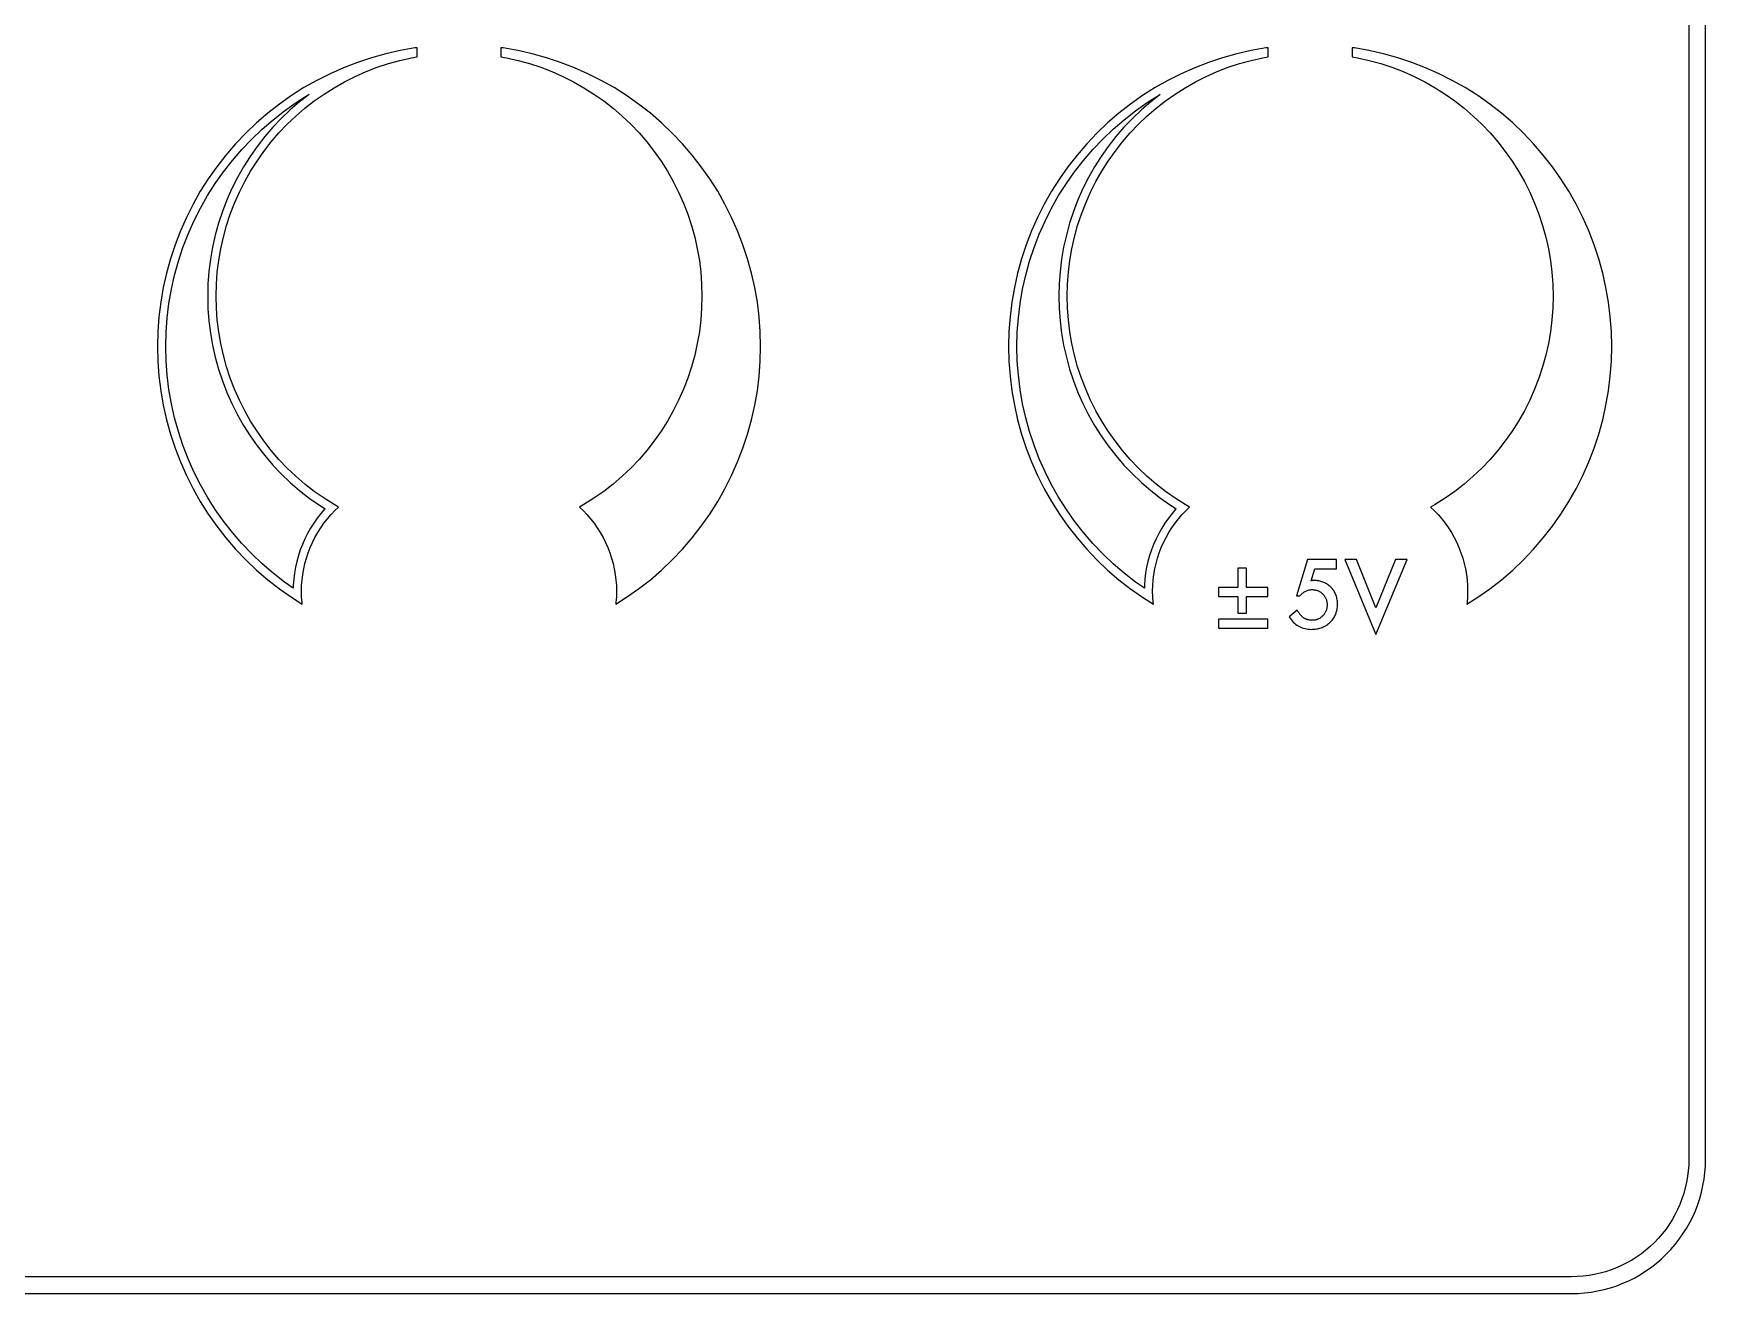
# Model space of a CAD drawing. Header units: metres. Extents: x 6 to 207, y 15 to 119.
# Drawn here: x 157.48 to 207.38, y 15.45 to 53.04 of the extents above; entities that cross this region are included whole.
import ezdxf

# ---------------------------------------------------------------- set-up
doc = ezdxf.new("R2010")
doc.units = ezdxf.units.M

msp = doc.modelspace()

# ---------------------------------------------------------------- linework, layer by layer
for p, q in [((206.88, 109.044), (206.88, 19.456)), ((207.38, 19.45), (207.38, 109.05)), ((167.993, 52.4303), (167.567, 52.3125)), ((168.424, 52.5271), (167.993, 52.4303)), ((168.859, 52.6026), (168.424, 52.5271)), ((168.93, 52.6113), (168.859, 52.6026)), ((168.93, 52.3392), (168.93, 52.6113)), ((171.501, 52.6026), (171.43, 52.6113)), ((171.43, 52.6113), (171.43, 52.3392)), ((171.936, 52.5271), (171.501, 52.6026)), ((172.367, 52.4303), (171.936, 52.5271)), ((172.793, 52.3125), (172.367, 52.4303)), ((193.393, 52.4303), (192.967, 52.3125)), ((193.824, 52.5271), (193.393, 52.4303)), ((194.259, 52.6026), (193.824, 52.5271)), ((194.33, 52.6113), (194.259, 52.6026)), ((194.33, 52.3392), (194.33, 52.6113)), ((196.901, 52.6026), (196.83, 52.6113)), ((196.83, 52.6113), (196.83, 52.3392)), ((197.336, 52.5271), (196.901, 52.6026)), ((197.767, 52.4303), (197.336, 52.5271)), ((198.193, 52.3125), (197.767, 52.4303)), ((166.736, 52.0149), (166.332, 51.8359)), ((167.148, 52.1739), (166.736, 52.0149)), ((167.08, 51.7539), (167.406, 51.8981)), ((167.567, 52.3125), (167.148, 52.1739)), ((167.406, 51.8981), (167.738, 52.0262)), ((167.738, 52.0262), (168.075, 52.1378)), ((168.075, 52.1378), (168.418, 52.2327)), ((168.418, 52.2327), (168.766, 52.3107)), ((168.766, 52.3107), (168.93, 52.3392)), ((171.43, 52.3392), (171.594, 52.3107)), ((171.594, 52.3107), (171.942, 52.2327)), ((171.942, 52.2327), (172.285, 52.1378)), ((172.285, 52.1378), (172.622, 52.0262)), ((172.622, 52.0262), (172.954, 51.8981)), ((173.212, 52.1739), (172.793, 52.3125)), ((172.954, 51.8981), (173.28, 51.7539)), ((173.624, 52.0149), (173.212, 52.1739)), ((174.028, 51.8359), (173.624, 52.0149)), ((192.136, 52.0149), (191.732, 51.8359)), ((192.548, 52.1739), (192.136, 52.0149)), ((192.48, 51.7539), (192.806, 51.8981)), ((192.967, 52.3125), (192.548, 52.1739)), ((192.806, 51.8981), (193.138, 52.0262)), ((193.138, 52.0262), (193.475, 52.1378)), ((193.475, 52.1378), (193.818, 52.2327)), ((193.818, 52.2327), (194.166, 52.3107)), ((194.166, 52.3107), (194.33, 52.3392)), ((196.83, 52.3392), (196.994, 52.3107)), ((196.994, 52.3107), (197.342, 52.2327)), ((197.342, 52.2327), (197.685, 52.1378)), ((197.685, 52.1378), (198.022, 52.0262)), ((198.022, 52.0262), (198.354, 51.8981)), ((198.612, 52.1739), (198.193, 52.3125)), ((198.354, 51.8981), (198.68, 51.7539)), ((199.024, 52.0149), (198.612, 52.1739)), ((199.428, 51.8359), (199.024, 52.0149)), ((165.553, 51.4195), (165.18, 51.1832)), ((165.937, 51.6373), (165.553, 51.4195)), ((166.332, 51.8359), (165.937, 51.6373)), ((166.152, 51.2281), (166.453, 51.4185)), ((166.453, 51.4185), (166.762, 51.5939)), ((166.762, 51.5939), (167.08, 51.7539)), ((173.28, 51.7539), (173.598, 51.5939)), ((173.598, 51.5939), (173.907, 51.4185)), ((173.907, 51.4185), (174.208, 51.2281)), ((174.423, 51.6373), (174.028, 51.8359)), ((174.807, 51.4195), (174.423, 51.6373)), ((175.18, 51.1832), (174.807, 51.4195)), ((190.953, 51.4195), (190.58, 51.1832)), ((191.337, 51.6373), (190.953, 51.4195)), ((191.732, 51.8359), (191.337, 51.6373)), ((191.552, 51.2281), (191.853, 51.4185)), ((191.853, 51.4185), (192.162, 51.5939)), ((192.162, 51.5939), (192.48, 51.7539)), ((198.68, 51.7539), (198.998, 51.5939)), ((198.998, 51.5939), (199.307, 51.4185)), ((199.307, 51.4185), (199.608, 51.2281)), ((199.823, 51.6373), (199.428, 51.8359)), ((200.207, 51.4195), (199.823, 51.6373)), ((200.58, 51.1832), (200.207, 51.4195)), ((164.819, 50.9289), (164.47, 50.6571)), ((165.18, 51.1832), (164.819, 50.9289)), ((164.968, 50.728), (165.319, 50.9753)), ((165.422, 50.9976), (165.143, 50.7572)), ((165.319, 50.9753), (165.682, 51.205)), ((165.704, 51.2178), (165.422, 50.9976)), ((165.581, 50.8043), (165.861, 51.0232)), ((165.682, 51.205), (165.704, 51.2178)), ((165.861, 51.0232), (166.152, 51.2281)), ((174.208, 51.2281), (174.499, 51.0232)), ((174.499, 51.0232), (174.779, 50.8043)), ((175.541, 50.9289), (175.18, 51.1832)), ((175.89, 50.6571), (175.541, 50.9289)), ((190.219, 50.9289), (189.87, 50.6571)), ((190.58, 51.1832), (190.219, 50.9289)), ((190.368, 50.728), (190.719, 50.9753)), ((190.822, 50.9976), (190.543, 50.7572)), ((190.719, 50.9753), (191.082, 51.205)), ((191.104, 51.2178), (190.822, 50.9976)), ((190.981, 50.8043), (191.261, 51.0232)), ((191.082, 51.205), (191.104, 51.2178)), ((191.261, 51.0232), (191.552, 51.2281)), ((199.608, 51.2281), (199.899, 51.0232)), ((199.899, 51.0232), (200.179, 50.8043)), ((200.941, 50.9289), (200.58, 51.1832)), ((201.29, 50.6571), (200.941, 50.9289)), ((164.47, 50.6571), (164.136, 50.3685)), ((164.304, 50.1831), (164.629, 50.4639)), ((164.877, 50.5033), (164.623, 50.2367)), ((164.629, 50.4639), (164.968, 50.728)), ((165.143, 50.7572), (164.877, 50.5033)), ((165.053, 50.3265), (165.311, 50.5719)), ((165.311, 50.5719), (165.581, 50.8043)), ((174.779, 50.8043), (175.049, 50.5719)), ((175.049, 50.5719), (175.306, 50.3265)), ((176.224, 50.3685), (175.89, 50.6571)), ((189.87, 50.6571), (189.536, 50.3685)), ((189.704, 50.1831), (190.029, 50.4639)), ((190.277, 50.5033), (190.023, 50.2367)), ((190.029, 50.4639), (190.368, 50.728)), ((190.543, 50.7572), (190.277, 50.5033)), ((190.453, 50.3265), (190.711, 50.5719)), ((190.711, 50.5719), (190.981, 50.8043)), ((200.179, 50.8043), (200.449, 50.5719)), ((200.449, 50.5719), (200.706, 50.3265)), ((201.624, 50.3685), (201.29, 50.6571)), ((163.816, 50.0639), (163.511, 49.744)), ((164.136, 50.3685), (163.816, 50.0639)), ((163.993, 49.8871), (164.304, 50.1831)), ((164.382, 49.958), (164.156, 49.6678)), ((164.623, 50.2367), (164.382, 49.958)), ((164.576, 49.7993), (164.808, 50.0688)), ((164.808, 50.0688), (165.053, 50.3265)), ((175.306, 50.3265), (175.552, 50.0688)), ((175.552, 50.0688), (175.784, 49.7993)), ((176.544, 50.0639), (176.224, 50.3685)), ((176.849, 49.744), (176.544, 50.0639)), ((189.216, 50.0639), (188.911, 49.744)), ((189.536, 50.3685), (189.216, 50.0639)), ((189.393, 49.8871), (189.704, 50.1831)), ((189.782, 49.958), (189.556, 49.6678)), ((190.023, 50.2367), (189.782, 49.958)), ((189.976, 49.7993), (190.208, 50.0688)), ((190.208, 50.0688), (190.453, 50.3265)), ((200.706, 50.3265), (200.952, 50.0688)), ((200.952, 50.0688), (201.184, 49.7993)), ((201.944, 50.0639), (201.624, 50.3685)), ((202.249, 49.744), (201.944, 50.0639)), ((163.223, 49.4095), (162.951, 49.0613)), ((163.511, 49.744), (163.223, 49.4095)), ((163.416, 49.2508), (163.697, 49.5762)), ((163.697, 49.5762), (163.993, 49.8871)), ((164.156, 49.6678), (163.944, 49.3668)), ((164.152, 49.2279), (164.357, 49.5188)), ((164.357, 49.5188), (164.576, 49.7993)), ((175.784, 49.7993), (176.003, 49.5188)), ((176.003, 49.5188), (176.208, 49.2279)), ((177.137, 49.4095), (176.849, 49.744)), ((177.409, 49.0613), (177.137, 49.4095)), ((188.623, 49.4095), (188.351, 49.0613)), ((188.911, 49.744), (188.623, 49.4095)), ((188.816, 49.2508), (189.097, 49.5762)), ((189.097, 49.5762), (189.393, 49.8871)), ((189.556, 49.6678), (189.344, 49.3668)), ((189.552, 49.2279), (189.757, 49.5188)), ((189.757, 49.5188), (189.976, 49.7993)), ((201.184, 49.7993), (201.403, 49.5188)), ((201.403, 49.5188), (201.608, 49.2279)), ((202.537, 49.4095), (202.249, 49.744)), ((202.809, 49.0613), (202.537, 49.4095)), ((162.951, 49.0613), (162.697, 48.7001)), ((162.905, 48.5612), (163.152, 48.9123)), ((163.152, 48.9123), (163.416, 49.2508)), ((163.747, 49.0558), (163.566, 48.7355)), ((163.944, 49.3668), (163.747, 49.0558)), ((163.786, 48.6176), (163.961, 48.9272)), ((163.961, 48.9272), (164.152, 49.2279)), ((176.208, 49.2279), (176.398, 48.9272)), ((176.398, 48.9272), (176.574, 48.6176)), ((177.663, 48.7001), (177.409, 49.0613)), ((188.351, 49.0613), (188.097, 48.7001)), ((188.305, 48.5612), (188.552, 48.9123)), ((188.552, 48.9123), (188.816, 49.2508)), ((189.147, 49.0558), (188.966, 48.7355)), ((189.344, 49.3668), (189.147, 49.0558)), ((189.186, 48.6176), (189.361, 48.9272)), ((189.361, 48.9272), (189.552, 49.2279)), ((201.608, 49.2279), (201.799, 48.9272)), ((201.799, 48.9272), (201.974, 48.6176)), ((203.063, 48.7001), (202.809, 49.0613)), ((162.697, 48.7001), (162.46, 48.3269)), ((162.675, 48.1984), (162.905, 48.5612)), ((163.4, 48.4067), (163.251, 48.0701)), ((163.566, 48.7355), (163.4, 48.4067)), ((163.626, 48.2998), (163.786, 48.6176)), ((176.574, 48.6176), (176.734, 48.2998)), ((177.9, 48.3269), (177.663, 48.7001)), ((188.097, 48.7001), (187.86, 48.3269)), ((188.075, 48.1984), (188.305, 48.5612)), ((188.8, 48.4067), (188.651, 48.0701)), ((188.966, 48.7355), (188.8, 48.4067)), ((189.026, 48.2998), (189.186, 48.6176)), ((201.974, 48.6176), (202.134, 48.2998)), ((203.3, 48.3269), (203.063, 48.7001)), ((162.243, 47.9426), (162.044, 47.548)), ((162.46, 48.3269), (162.243, 47.9426)), ((162.463, 47.8248), (162.675, 48.1984)), ((163.251, 48.0701), (163.118, 47.7267)), ((163.354, 47.6424), (163.482, 47.9744)), ((163.482, 47.9744), (163.626, 48.2998)), ((176.734, 48.2998), (176.878, 47.9744)), ((176.878, 47.9744), (177.006, 47.6424)), ((178.117, 47.9426), (177.9, 48.3269)), ((178.316, 47.548), (178.117, 47.9426)), ((187.643, 47.9426), (187.444, 47.548)), ((187.86, 48.3269), (187.643, 47.9426)), ((187.863, 47.8248), (188.075, 48.1984)), ((188.651, 48.0701), (188.518, 47.7267)), ((188.754, 47.6424), (188.882, 47.9744)), ((188.882, 47.9744), (189.026, 48.2998)), ((202.134, 48.2998), (202.278, 47.9744)), ((202.278, 47.9744), (202.406, 47.6424)), ((203.517, 47.9426), (203.3, 48.3269)), ((203.716, 47.548), (203.517, 47.9426)), ((162.044, 47.548), (161.865, 47.1441)), ((162.096, 47.0486), (162.27, 47.4409)), ((162.27, 47.4409), (162.463, 47.8248)), ((163.118, 47.7267), (163.003, 47.3771)), ((163.242, 47.3046), (163.354, 47.6424)), ((177.006, 47.6424), (177.118, 47.3046)), ((178.495, 47.1441), (178.316, 47.548)), ((187.444, 47.548), (187.265, 47.1441)), ((187.496, 47.0486), (187.67, 47.4409)), ((187.67, 47.4409), (187.863, 47.8248)), ((188.518, 47.7267), (188.403, 47.3771)), ((188.642, 47.3046), (188.754, 47.6424)), ((202.406, 47.6424), (202.518, 47.3046)), ((203.895, 47.1441), (203.716, 47.548)), ((161.865, 47.1441), (161.706, 46.732)), ((161.942, 46.6477), (162.096, 47.0486)), ((162.905, 47.0224), (162.824, 46.6632)), ((163.003, 47.3771), (162.905, 47.0224)), ((163.069, 46.6144), (163.147, 46.9616)), ((163.147, 46.9616), (163.242, 47.3046)), ((177.118, 47.3046), (177.213, 46.9616)), ((177.213, 46.9616), (177.291, 46.6144)), ((178.654, 46.732), (178.495, 47.1441)), ((187.265, 47.1441), (187.106, 46.732)), ((187.342, 46.6477), (187.496, 47.0486)), ((188.305, 47.0224), (188.224, 46.6632)), ((188.403, 47.3771), (188.305, 47.0224)), ((188.469, 46.6144), (188.547, 46.9616)), ((188.547, 46.9616), (188.642, 47.3046)), ((202.518, 47.3046), (202.613, 46.9616)), ((202.613, 46.9616), (202.691, 46.6144)), ((204.054, 46.732), (203.895, 47.1441)), ((161.706, 46.732), (161.568, 46.3125)), ((161.807, 46.2402), (161.942, 46.6477)), ((162.824, 46.6632), (162.761, 46.3005)), ((163.008, 46.2638), (163.069, 46.6144)), ((177.291, 46.6144), (177.352, 46.2638)), ((178.792, 46.3125), (178.654, 46.732)), ((187.106, 46.732), (186.968, 46.3125)), ((187.207, 46.2402), (187.342, 46.6477)), ((188.224, 46.6632), (188.161, 46.3005)), ((188.408, 46.2638), (188.469, 46.6144)), ((202.691, 46.6144), (202.752, 46.2638)), ((204.192, 46.3125), (204.054, 46.732)), ((161.568, 46.3125), (161.45, 45.8868)), ((161.692, 45.8259), (161.807, 46.2402)), ((162.716, 45.9351), (162.689, 45.568)), ((162.761, 46.3005), (162.716, 45.9351)), ((162.939, 45.5557), (162.965, 45.9106)), ((162.965, 45.9106), (163.008, 46.2638)), ((177.352, 46.2638), (177.395, 45.9106)), ((177.395, 45.9106), (177.421, 45.5557)), ((178.91, 45.8868), (178.792, 46.3125)), ((186.968, 46.3125), (186.85, 45.8868)), ((187.092, 45.8259), (187.207, 46.2402)), ((188.116, 45.9351), (188.089, 45.568)), ((188.161, 46.3005), (188.116, 45.9351)), ((188.339, 45.5557), (188.365, 45.9106)), ((188.365, 45.9106), (188.408, 46.2638)), ((202.752, 46.2638), (202.795, 45.9106)), ((202.795, 45.9106), (202.821, 45.5557)), ((204.31, 45.8868), (204.192, 46.3125)), ((161.353, 45.4558), (161.277, 45.0206)), ((161.45, 45.8868), (161.353, 45.4558)), ((161.598, 45.4071), (161.692, 45.8259)), ((162.689, 45.568), (162.68, 45.2)), ((162.93, 45.2), (162.939, 45.5557)), ((177.421, 45.5557), (177.43, 45.2)), ((179.007, 45.4558), (178.91, 45.8868)), ((179.083, 45.0206), (179.007, 45.4558)), ((186.753, 45.4558), (186.677, 45.0206)), ((186.85, 45.8868), (186.753, 45.4558)), ((186.998, 45.4071), (187.092, 45.8259)), ((188.089, 45.568), (188.08, 45.2)), ((188.33, 45.2), (188.339, 45.5557)), ((202.821, 45.5557), (202.83, 45.2)), ((204.407, 45.4558), (204.31, 45.8868)), ((204.483, 45.0206), (204.407, 45.4558)), ((161.277, 45.0206), (161.223, 44.5822)), ((161.472, 44.5577), (161.525, 44.9838)), ((161.525, 44.9838), (161.598, 45.4071)), ((162.68, 45.2), (162.689, 44.832)), ((162.939, 44.8443), (162.93, 45.2)), ((177.43, 45.2), (177.421, 44.8443)), ((179.137, 44.5822), (179.083, 45.0206)), ((186.677, 45.0206), (186.623, 44.5822)), ((186.872, 44.5577), (186.925, 44.9838)), ((186.925, 44.9838), (186.998, 45.4071)), ((188.08, 45.2), (188.089, 44.832)), ((188.339, 44.8443), (188.33, 45.2)), ((202.83, 45.2), (202.821, 44.8443)), ((204.537, 44.5822), (204.483, 45.0206)), ((161.223, 44.5822), (161.191, 44.1416)), ((161.441, 44.1292), (161.472, 44.5577)), ((162.689, 44.832), (162.716, 44.4649)), ((162.716, 44.4649), (162.761, 44.0995)), ((162.965, 44.4894), (162.939, 44.8443)), ((163.008, 44.1362), (162.965, 44.4894)), ((177.395, 44.4894), (177.352, 44.1362)), ((177.421, 44.8443), (177.395, 44.4894)), ((179.169, 44.1416), (179.137, 44.5822)), ((186.623, 44.5822), (186.591, 44.1416)), ((186.841, 44.1292), (186.872, 44.5577)), ((188.089, 44.832), (188.116, 44.4649)), ((188.116, 44.4649), (188.161, 44.0995)), ((188.365, 44.4894), (188.339, 44.8443)), ((188.408, 44.1362), (188.365, 44.4894)), ((202.795, 44.4894), (202.752, 44.1362)), ((202.821, 44.8443), (202.795, 44.4894)), ((204.569, 44.1416), (204.537, 44.5822)), ((161.191, 44.1416), (161.18, 43.7)), ((161.43, 43.7), (161.441, 44.1292)), ((162.761, 44.0995), (162.824, 43.7368)), ((163.069, 43.7856), (163.008, 44.1362)), ((177.352, 44.1362), (177.291, 43.7856)), ((179.18, 43.7), (179.169, 44.1416)), ((186.591, 44.1416), (186.58, 43.7)), ((186.83, 43.7), (186.841, 44.1292)), ((188.161, 44.0995), (188.224, 43.7368)), ((188.469, 43.7856), (188.408, 44.1362)), ((202.752, 44.1362), (202.691, 43.7856)), ((204.58, 43.7), (204.569, 44.1416)), ((161.18, 43.7), (161.191, 43.2584)), ((161.441, 43.2708), (161.43, 43.7)), ((162.824, 43.7368), (162.905, 43.3776)), ((163.147, 43.4384), (163.069, 43.7856)), ((163.242, 43.0954), (163.147, 43.4384)), ((177.213, 43.4384), (177.118, 43.0954)), ((177.291, 43.7856), (177.213, 43.4384)), ((179.169, 43.2584), (179.18, 43.7)), ((186.58, 43.7), (186.591, 43.2584)), ((186.841, 43.2708), (186.83, 43.7)), ((188.224, 43.7368), (188.305, 43.3776)), ((188.547, 43.4384), (188.469, 43.7856)), ((188.642, 43.0954), (188.547, 43.4384)), ((202.613, 43.4384), (202.518, 43.0954)), ((202.691, 43.7856), (202.613, 43.4384)), ((204.569, 43.2584), (204.58, 43.7)), ((161.191, 43.2584), (161.223, 42.8179)), ((161.472, 42.8423), (161.441, 43.2708)), ((162.905, 43.3776), (163.003, 43.0229)), ((163.003, 43.0229), (163.118, 42.6733)), ((163.354, 42.7576), (163.242, 43.0954)), ((177.118, 43.0954), (177.006, 42.7576)), ((179.137, 42.8179), (179.169, 43.2584)), ((186.591, 43.2584), (186.623, 42.8179)), ((186.872, 42.8423), (186.841, 43.2708)), ((188.305, 43.3776), (188.403, 43.0229)), ((188.403, 43.0229), (188.518, 42.6733)), ((188.754, 42.7576), (188.642, 43.0954)), ((202.518, 43.0954), (202.406, 42.7576)), ((204.537, 42.8179), (204.569, 43.2584)), ((161.223, 42.8179), (161.277, 42.3794)), ((161.525, 42.4161), (161.472, 42.8423)), ((161.598, 41.993), (161.525, 42.4161)), ((163.118, 42.6733), (163.251, 42.3298)), ((163.482, 42.4256), (163.354, 42.7576)), ((163.626, 42.1002), (163.482, 42.4256)), ((176.878, 42.4256), (176.734, 42.1002)), ((177.006, 42.7576), (176.878, 42.4256)), ((179.083, 42.3794), (179.137, 42.8179)), ((186.623, 42.8179), (186.677, 42.3794)), ((186.925, 42.4161), (186.872, 42.8423)), ((186.998, 41.993), (186.925, 42.4161)), ((188.518, 42.6733), (188.651, 42.3298)), ((188.882, 42.4256), (188.754, 42.7576)), ((189.026, 42.1002), (188.882, 42.4256)), ((202.278, 42.4256), (202.134, 42.1002)), ((202.406, 42.7576), (202.278, 42.4256)), ((204.483, 42.3794), (204.537, 42.8179)), ((161.277, 42.3794), (161.353, 41.9442)), ((161.353, 41.9442), (161.45, 41.5132)), ((161.692, 41.5741), (161.598, 41.993)), ((163.251, 42.3298), (163.4, 41.9933)), ((163.4, 41.9933), (163.566, 41.6645)), ((163.786, 41.7824), (163.626, 42.1002)), ((176.734, 42.1002), (176.574, 41.7824)), ((178.91, 41.5132), (179.007, 41.9442)), ((179.007, 41.9442), (179.083, 42.3794)), ((186.677, 42.3794), (186.753, 41.9442)), ((186.753, 41.9442), (186.85, 41.5132)), ((187.092, 41.5741), (186.998, 41.993)), ((188.651, 42.3298), (188.8, 41.9933)), ((188.8, 41.9933), (188.966, 41.6645)), ((189.186, 41.7824), (189.026, 42.1002)), ((202.134, 42.1002), (201.974, 41.7824)), ((204.31, 41.5132), (204.407, 41.9442)), ((204.407, 41.9442), (204.483, 42.3794)), ((161.45, 41.5132), (161.568, 41.0874)), ((161.807, 41.1598), (161.692, 41.5741)), ((163.566, 41.6645), (163.747, 41.3442)), ((163.961, 41.4728), (163.786, 41.7824)), ((164.152, 41.1721), (163.961, 41.4728)), ((176.398, 41.4728), (176.208, 41.1721)), ((176.574, 41.7824), (176.398, 41.4728)), ((178.792, 41.0874), (178.91, 41.5132)), ((186.85, 41.5132), (186.968, 41.0874)), ((187.207, 41.1598), (187.092, 41.5741)), ((188.966, 41.6645), (189.147, 41.3442)), ((189.361, 41.4728), (189.186, 41.7824)), ((189.552, 41.1721), (189.361, 41.4728)), ((201.799, 41.4728), (201.608, 41.1721)), ((201.974, 41.7824), (201.799, 41.4728)), ((204.192, 41.0874), (204.31, 41.5132)), ((161.568, 41.0874), (161.706, 40.668)), ((161.942, 40.7523), (161.807, 41.1598)), ((163.747, 41.3442), (163.944, 41.0332)), ((163.944, 41.0332), (164.156, 40.7322)), ((164.357, 40.8812), (164.152, 41.1721)), ((176.208, 41.1721), (176.003, 40.8812)), ((178.654, 40.668), (178.792, 41.0874)), ((186.968, 41.0874), (187.106, 40.668)), ((187.342, 40.7523), (187.207, 41.1598)), ((189.147, 41.3442), (189.344, 41.0332)), ((189.344, 41.0332), (189.556, 40.7322)), ((189.757, 40.8812), (189.552, 41.1721)), ((201.608, 41.1721), (201.403, 40.8812)), ((204.054, 40.668), (204.192, 41.0874)), ((161.706, 40.668), (161.865, 40.2559)), ((162.096, 40.3514), (161.942, 40.7523)), ((164.156, 40.7322), (164.382, 40.442)), ((164.576, 40.6006), (164.357, 40.8812)), ((164.382, 40.442), (164.623, 40.1633)), ((164.808, 40.3312), (164.576, 40.6006)), ((175.784, 40.6006), (175.552, 40.3312)), ((176.003, 40.8812), (175.784, 40.6006)), ((178.495, 40.2559), (178.654, 40.668)), ((187.106, 40.668), (187.265, 40.2559)), ((187.496, 40.3514), (187.342, 40.7523)), ((189.556, 40.7322), (189.782, 40.442)), ((189.976, 40.6006), (189.757, 40.8812)), ((189.782, 40.442), (190.023, 40.1633)), ((190.208, 40.3312), (189.976, 40.6006)), ((201.184, 40.6006), (200.952, 40.3312)), ((201.403, 40.8812), (201.184, 40.6006)), ((203.895, 40.2559), (204.054, 40.668)), ((161.865, 40.2559), (162.044, 39.852)), ((162.27, 39.9591), (162.096, 40.3514)), ((162.463, 39.5752), (162.27, 39.9591)), ((164.623, 40.1633), (164.877, 39.8967)), ((165.053, 40.0735), (164.808, 40.3312)), ((165.311, 39.8281), (165.053, 40.0735)), ((175.306, 40.0735), (175.049, 39.8281)), ((175.552, 40.3312), (175.306, 40.0735)), ((178.316, 39.852), (178.495, 40.2559)), ((187.265, 40.2559), (187.444, 39.852)), ((187.67, 39.9591), (187.496, 40.3514)), ((187.863, 39.5752), (187.67, 39.9591)), ((190.023, 40.1633), (190.277, 39.8967)), ((190.453, 40.0735), (190.208, 40.3312)), ((190.711, 39.8281), (190.453, 40.0735)), ((200.706, 40.0735), (200.449, 39.8281)), ((200.952, 40.3312), (200.706, 40.0735)), ((203.716, 39.852), (203.895, 40.2559)), ((162.044, 39.852), (162.243, 39.4574)), ((162.243, 39.4574), (162.46, 39.0731)), ((162.675, 39.2016), (162.463, 39.5752)), ((164.877, 39.8967), (165.143, 39.6428)), ((165.143, 39.6428), (165.422, 39.4024)), ((165.581, 39.5957), (165.311, 39.8281)), ((165.861, 39.3768), (165.581, 39.5957)), ((174.779, 39.5957), (174.499, 39.3768)), ((175.049, 39.8281), (174.779, 39.5957)), ((177.9, 39.0731), (178.117, 39.4574)), ((178.117, 39.4574), (178.316, 39.852)), ((187.444, 39.852), (187.643, 39.4574)), ((187.643, 39.4574), (187.86, 39.0731)), ((188.075, 39.2016), (187.863, 39.5752)), ((190.277, 39.8967), (190.543, 39.6428)), ((190.543, 39.6428), (190.822, 39.4024)), ((190.981, 39.5957), (190.711, 39.8281)), ((191.261, 39.3768), (190.981, 39.5957)), ((200.179, 39.5957), (199.899, 39.3768)), ((200.449, 39.8281), (200.179, 39.5957)), ((203.3, 39.0731), (203.517, 39.4574)), ((203.517, 39.4574), (203.716, 39.852)), ((162.46, 39.0731), (162.697, 38.6999)), ((162.905, 38.8388), (162.675, 39.2016)), ((165.422, 39.4024), (165.712, 39.1759)), ((165.712, 39.1759), (166.013, 38.9639)), ((166.152, 39.1718), (165.861, 39.3768)), ((166.013, 38.9639), (166.181, 38.8574)), ((166.453, 38.9815), (166.152, 39.1718)), ((166.584, 38.9071), (166.453, 38.9815)), ((173.907, 38.9815), (173.776, 38.9071)), ((174.208, 39.1718), (173.907, 38.9815)), ((174.499, 39.3768), (174.208, 39.1718)), ((177.663, 38.6999), (177.9, 39.0731)), ((187.86, 39.0731), (188.097, 38.6999)), ((188.305, 38.8388), (188.075, 39.2016)), ((190.822, 39.4024), (191.112, 39.1759)), ((191.112, 39.1759), (191.413, 38.9639)), ((191.552, 39.1718), (191.261, 39.3768)), ((191.413, 38.9639), (191.581, 38.8574)), ((191.853, 38.9815), (191.552, 39.1718)), ((191.984, 38.9071), (191.853, 38.9815)), ((199.307, 38.9815), (199.176, 38.9071)), ((199.608, 39.1718), (199.307, 38.9815)), ((199.899, 39.3768), (199.608, 39.1718)), ((203.063, 38.6999), (203.3, 39.0731)), ((162.697, 38.6999), (162.951, 38.3387)), ((163.152, 38.4877), (162.905, 38.8388)), ((163.416, 38.1492), (163.152, 38.4877)), ((165.845, 38.4279), (165.749, 38.2765)), ((165.948, 38.5744), (165.845, 38.4279)), ((166.058, 38.7156), (165.948, 38.5744)), ((166.053, 38.2889), (166.149, 38.4254)), ((166.175, 38.8512), (166.058, 38.7156)), ((166.149, 38.4254), (166.252, 38.5569)), ((166.181, 38.8574), (166.175, 38.8512)), ((166.252, 38.5569), (166.361, 38.6833)), ((166.361, 38.6833), (166.476, 38.8042)), ((166.476, 38.8042), (166.584, 38.9071)), ((173.776, 38.9071), (173.884, 38.8042)), ((173.884, 38.8042), (173.999, 38.6833)), ((173.999, 38.6833), (174.108, 38.5569)), ((174.108, 38.5569), (174.211, 38.4254)), ((174.211, 38.4254), (174.307, 38.2889)), ((177.409, 38.3387), (177.663, 38.6999)), ((188.097, 38.6999), (188.351, 38.3387)), ((188.552, 38.4877), (188.305, 38.8388)), ((188.816, 38.1492), (188.552, 38.4877)), ((191.245, 38.4279), (191.149, 38.2765)), ((191.348, 38.5744), (191.245, 38.4279)), ((191.458, 38.7156), (191.348, 38.5744)), ((191.453, 38.2889), (191.549, 38.4254)), ((191.575, 38.8512), (191.458, 38.7156)), ((191.549, 38.4254), (191.652, 38.5569)), ((191.581, 38.8574), (191.575, 38.8512)), ((191.652, 38.5569), (191.761, 38.6833)), ((191.761, 38.6833), (191.876, 38.8042)), ((191.876, 38.8042), (191.984, 38.9071)), ((199.176, 38.9071), (199.284, 38.8042)), ((199.284, 38.8042), (199.399, 38.6833)), ((199.399, 38.6833), (199.508, 38.5569)), ((199.508, 38.5569), (199.611, 38.4254)), ((199.611, 38.4254), (199.707, 38.2889)), ((202.809, 38.3387), (203.063, 38.6999)), ((162.951, 38.3387), (163.223, 37.9905)), ((163.223, 37.9905), (163.511, 37.656)), ((163.697, 37.8238), (163.416, 38.1492)), ((165.58, 37.9606), (165.508, 37.7968)), ((165.661, 38.1206), (165.58, 37.9606)), ((165.749, 38.2765), (165.661, 38.1206)), ((165.806, 37.8537), (165.881, 38.0027)), ((165.881, 38.0027), (165.964, 38.1479)), ((165.964, 38.1479), (166.053, 38.2889)), ((174.307, 38.2889), (174.396, 38.1479)), ((174.396, 38.1479), (174.479, 38.0027)), ((174.479, 38.0027), (174.554, 37.8537)), ((176.849, 37.656), (177.137, 37.9905)), ((177.137, 37.9905), (177.409, 38.3387)), ((188.351, 38.3387), (188.623, 37.9905)), ((188.623, 37.9905), (188.911, 37.656)), ((189.097, 37.8238), (188.816, 38.1492)), ((190.98, 37.9606), (190.908, 37.7968)), ((191.061, 38.1206), (190.98, 37.9606)), ((191.149, 38.2765), (191.061, 38.1206)), ((191.206, 37.8537), (191.281, 38.0027)), ((191.281, 38.0027), (191.364, 38.1479)), ((191.364, 38.1479), (191.453, 38.2889)), ((199.707, 38.2889), (199.796, 38.1479)), ((199.796, 38.1479), (199.879, 38.0027)), ((199.879, 38.0027), (199.954, 37.8537)), ((202.249, 37.656), (202.537, 37.9905)), ((202.537, 37.9905), (202.809, 38.3387)), ((163.511, 37.656), (163.816, 37.336)), ((163.993, 37.5129), (163.697, 37.8238)), ((164.304, 37.2169), (163.993, 37.5129)), ((165.387, 37.4596), (165.339, 37.2869)), ((165.443, 37.6297), (165.387, 37.4596)), ((165.508, 37.7968), (165.443, 37.6297)), ((165.626, 37.387), (165.679, 37.5454)), ((165.679, 37.5454), (165.739, 37.7011)), ((165.739, 37.7011), (165.806, 37.8537)), ((174.554, 37.8537), (174.621, 37.7011)), ((174.621, 37.7011), (174.681, 37.5454)), ((174.681, 37.5454), (174.734, 37.387)), ((176.544, 37.336), (176.849, 37.656)), ((188.911, 37.656), (189.216, 37.336)), ((189.393, 37.5129), (189.097, 37.8238)), ((189.704, 37.2169), (189.393, 37.5129)), ((190.787, 37.4596), (190.739, 37.2869)), ((190.843, 37.6297), (190.787, 37.4596)), ((190.908, 37.7968), (190.843, 37.6297)), ((191.026, 37.387), (191.079, 37.5454)), ((191.079, 37.5454), (191.139, 37.7011)), ((191.139, 37.7011), (191.206, 37.8537)), ((199.954, 37.8537), (200.021, 37.7011)), ((200.021, 37.7011), (200.081, 37.5454)), ((200.081, 37.5454), (200.134, 37.387)), ((201.944, 37.336), (202.249, 37.656)), ((163.816, 37.336), (164.136, 37.0314)), ((164.136, 37.0314), (164.47, 36.7429)), ((164.629, 36.9361), (164.304, 37.2169)), ((164.968, 36.672), (164.629, 36.9361)), ((165.269, 36.9356), (165.247, 36.7578)), ((165.3, 37.1121), (165.269, 36.9356)), ((165.339, 37.2869), (165.3, 37.1121)), ((165.517, 36.8989), (165.545, 37.0633)), ((165.545, 37.0633), (165.582, 37.2261)), ((165.582, 37.2261), (165.626, 37.387)), ((174.734, 37.387), (174.778, 37.2261)), ((174.778, 37.2261), (174.815, 37.0633)), ((174.815, 37.0633), (174.843, 36.8989)), ((175.89, 36.7429), (176.224, 37.0314)), ((176.224, 37.0314), (176.544, 37.336)), ((189.216, 37.336), (189.536, 37.0314)), ((189.536, 37.0314), (189.87, 36.7429)), ((190.029, 36.9361), (189.704, 37.2169)), ((190.368, 36.672), (190.029, 36.9361)), ((190.669, 36.9356), (190.647, 36.7578)), ((190.7, 37.1121), (190.669, 36.9356)), ((190.739, 37.2869), (190.7, 37.1121)), ((190.917, 36.8989), (190.945, 37.0633)), ((190.945, 37.0633), (190.982, 37.2261)), ((190.982, 37.2261), (191.026, 37.387)), ((193.676, 37.0857), (193.42, 37.0857)), ((193.42, 37.0857), (193.42, 36.5097)), ((193.676, 36.5097), (193.676, 37.0857)), ((195.497, 37.3417), (195.168, 36.2627)), ((196.367, 37.3417), (195.497, 37.3417)), ((195.614, 36.7117), (195.717, 37.0707)), ((195.717, 37.0707), (196.367, 37.0707)), ((196.367, 37.0707), (196.367, 37.3417)), ((196.966, 37.3417), (196.62, 37.3417)), ((196.62, 37.3417), (197.538, 35.1127)), ((197.545, 35.9048), (196.966, 37.3417)), ((197.538, 35.1127), (198.478, 37.3417)), ((198.132, 37.3417), (197.545, 35.9048)), ((198.478, 37.3417), (198.132, 37.3417)), ((200.134, 37.387), (200.178, 37.2261)), ((200.178, 37.2261), (200.215, 37.0633)), ((200.215, 37.0633), (200.243, 36.8989)), ((201.29, 36.7429), (201.624, 37.0314)), ((201.624, 37.0314), (201.944, 37.336)), ((164.47, 36.7429), (164.819, 36.4711)), ((164.819, 36.4711), (165.18, 36.2168)), ((165.232, 36.4858), (164.968, 36.672)), ((165.234, 36.5791), (165.232, 36.4858)), ((165.247, 36.7578), (165.234, 36.5791)), ((165.48, 36.4), (165.484, 36.5668)), ((165.484, 36.5668), (165.496, 36.7333)), ((165.496, 36.7333), (165.517, 36.8989)), ((174.843, 36.8989), (174.864, 36.7333)), ((174.864, 36.7333), (174.876, 36.5668)), ((174.876, 36.5668), (174.88, 36.4)), ((175.18, 36.2168), (175.541, 36.4711)), ((175.541, 36.4711), (175.89, 36.7429)), ((189.87, 36.7429), (190.219, 36.4711)), ((190.219, 36.4711), (190.58, 36.2168)), ((190.632, 36.4858), (190.368, 36.672)), ((190.634, 36.5791), (190.632, 36.4858)), ((190.647, 36.7578), (190.634, 36.5791)), ((190.88, 36.4), (190.884, 36.5668)), ((190.884, 36.5668), (190.896, 36.7333)), ((190.896, 36.7333), (190.917, 36.8989)), ((193.42, 36.5097), (192.844, 36.5097)), ((192.844, 36.5097), (192.844, 36.2387)), ((194.316, 36.5097), (193.676, 36.5097)), ((194.316, 36.2387), (194.316, 36.5097)), ((195.497, 36.4229), (195.52, 36.4299)), ((195.52, 36.4299), (195.543, 36.4356)), ((195.543, 36.4356), (195.567, 36.44)), ((195.567, 36.44), (195.591, 36.4432)), ((195.591, 36.4432), (195.615, 36.4451)), ((195.63, 36.713), (195.614, 36.7117)), ((195.615, 36.4451), (195.64, 36.4457)), ((195.643, 36.7139), (195.63, 36.713)), ((195.64, 36.4457), (195.662, 36.4453)), ((195.658, 36.7147), (195.643, 36.7139)), ((195.66, 36.715), (195.658, 36.7147)), ((195.67, 36.7157), (195.66, 36.715)), ((195.662, 36.4453), (195.684, 36.4439)), ((195.679, 36.7163), (195.67, 36.7157)), ((195.688, 36.7166), (195.679, 36.7163)), ((195.684, 36.4439), (195.705, 36.4417)), ((195.697, 36.7167), (195.688, 36.7166)), ((195.733, 36.716), (195.697, 36.7167)), ((195.705, 36.4417), (195.726, 36.4385)), ((195.726, 36.4385), (195.747, 36.4344)), ((195.768, 36.714), (195.733, 36.716)), ((195.747, 36.4344), (195.767, 36.4294)), ((195.767, 36.4294), (195.787, 36.4235)), ((195.802, 36.7105), (195.768, 36.714)), ((195.835, 36.7056), (195.802, 36.7105)), ((195.868, 36.6994), (195.835, 36.7056)), ((195.9, 36.6917), (195.868, 36.6994)), ((195.931, 36.6827), (195.9, 36.6917)), ((195.961, 36.6722), (195.931, 36.6827)), ((195.991, 36.6604), (195.961, 36.6722)), ((196.02, 36.6472), (195.991, 36.6604)), ((196.048, 36.6326), (196.02, 36.6472)), ((196.075, 36.6166), (196.048, 36.6326)), ((196.102, 36.5992), (196.075, 36.6166)), ((196.127, 36.5804), (196.102, 36.5992)), ((196.152, 36.5603), (196.127, 36.5804)), ((196.177, 36.5387), (196.152, 36.5603)), ((196.2, 36.5157), (196.177, 36.5387)), ((196.223, 36.4918), (196.2, 36.5157)), ((196.244, 36.4671), (196.223, 36.4918)), ((196.264, 36.4416), (196.244, 36.4671)), ((196.282, 36.4154), (196.264, 36.4416)), ((200.243, 36.8989), (200.264, 36.7333)), ((200.264, 36.7333), (200.276, 36.5668)), ((200.276, 36.5668), (200.28, 36.4)), ((200.58, 36.2168), (200.941, 36.4711)), ((200.941, 36.4711), (201.29, 36.7429)), ((165.18, 36.2168), (165.503, 36.0121)), ((165.484, 36.2332), (165.48, 36.4)), ((165.496, 36.0667), (165.484, 36.2332)), ((165.503, 36.0121), (165.496, 36.0667)), ((174.857, 36.0121), (175.18, 36.2168)), ((174.864, 36.0667), (174.857, 36.0121)), ((174.876, 36.2332), (174.864, 36.0667)), ((174.88, 36.4), (174.876, 36.2332)), ((190.58, 36.2168), (190.903, 36.0121)), ((190.884, 36.2332), (190.88, 36.4)), ((190.896, 36.0667), (190.884, 36.2332)), ((190.903, 36.0121), (190.896, 36.0667)), ((192.844, 36.2387), (193.42, 36.2387)), ((193.42, 36.2387), (193.42, 35.7418)), ((193.676, 36.2387), (194.316, 36.2387)), ((193.676, 35.7418), (193.676, 36.2387)), ((195.168, 36.2627), (195.272, 36.2627)), ((195.272, 36.2627), (195.29, 36.2836)), ((195.29, 36.2836), (195.309, 36.3033)), ((195.309, 36.3033), (195.329, 36.3216)), ((195.329, 36.3216), (195.348, 36.3387)), ((195.348, 36.3387), (195.368, 36.3546)), ((195.368, 36.3546), (195.389, 36.3691)), ((195.389, 36.3691), (195.409, 36.3824)), ((195.409, 36.3824), (195.431, 36.3945)), ((195.431, 36.3945), (195.452, 36.4052)), ((195.452, 36.4052), (195.474, 36.4147)), ((195.474, 36.4147), (195.497, 36.4229)), ((195.787, 36.4235), (195.806, 36.4167)), ((195.806, 36.4167), (195.825, 36.409)), ((195.825, 36.409), (195.843, 36.4004)), ((195.843, 36.4004), (195.861, 36.3909)), ((195.861, 36.3909), (195.878, 36.3805)), ((195.878, 36.3805), (195.895, 36.3691)), ((195.895, 36.3691), (195.912, 36.3569)), ((195.912, 36.3569), (195.928, 36.3438)), ((195.928, 36.3438), (195.944, 36.3297)), ((195.944, 36.3297), (195.959, 36.3147)), ((195.959, 36.3147), (195.973, 36.2998)), ((195.973, 36.2998), (195.987, 36.2843)), ((195.987, 36.2843), (196, 36.2683)), ((196, 36.2683), (196.012, 36.2519)), ((196.012, 36.2519), (196.023, 36.2349)), ((196.023, 36.2349), (196.033, 36.2174)), ((196.033, 36.2174), (196.042, 36.1994)), ((196.042, 36.1994), (196.05, 36.1809)), ((196.05, 36.1809), (196.058, 36.1619)), ((196.058, 36.1619), (196.064, 36.1424)), ((196.064, 36.1424), (196.07, 36.1224)), ((196.07, 36.1224), (196.075, 36.1019)), ((196.075, 36.1019), (196.079, 36.0809)), ((196.079, 36.0809), (196.082, 36.0594)), ((196.082, 36.0594), (196.084, 36.0373)), ((196.084, 35.9472), (196.082, 35.9255)), ((196.084, 36.0373), (196.086, 36.0148)), ((196.086, 35.9693), (196.084, 35.9472)), ((196.086, 36.0148), (196.086, 35.9918)), ((196.086, 35.9918), (196.086, 35.9693)), ((196.299, 36.3883), (196.282, 36.4154)), ((196.315, 36.3605), (196.299, 36.3883)), ((196.329, 36.3319), (196.315, 36.3605)), ((196.342, 36.3025), (196.329, 36.3319)), ((196.354, 36.2723), (196.342, 36.3025)), ((196.364, 36.2413), (196.354, 36.2723)), ((196.373, 36.2096), (196.364, 36.2413)), ((196.381, 36.1771), (196.373, 36.2096)), ((196.387, 36.1438), (196.381, 36.1771)), ((196.392, 36.1097), (196.387, 36.1438)), ((196.391, 35.8926), (196.395, 35.9285)), ((196.395, 36.0748), (196.392, 36.1097)), ((196.397, 36.0392), (196.395, 36.0748)), ((196.395, 35.9285), (196.397, 35.9653)), ((196.398, 36.0028), (196.397, 36.0392)), ((196.397, 35.9653), (196.398, 36.0028)), ((200.257, 36.0121), (200.58, 36.2168)), ((200.264, 36.0667), (200.257, 36.0121)), ((200.276, 36.2332), (200.264, 36.0667)), ((200.28, 36.4), (200.276, 36.2332)), ((194.316, 35.5648), (192.844, 35.5648)), ((192.844, 35.5648), (192.844, 35.2937)), ((193.42, 35.7418), (193.676, 35.7418)), ((194.316, 35.2937), (194.316, 35.5648)), ((195.194, 35.8338), (194.955, 35.6348)), ((194.955, 35.6348), (194.984, 35.5922)), ((194.984, 35.5922), (195.014, 35.5522)), ((195.014, 35.5522), (195.046, 35.5147)), ((195.046, 35.5147), (195.078, 35.4799)), ((195.078, 35.4799), (195.112, 35.4476)), ((195.112, 35.4476), (195.147, 35.4179)), ((195.206, 35.8147), (195.194, 35.8338)), ((195.217, 35.7963), (195.206, 35.8147)), ((195.229, 35.7785), (195.217, 35.7963)), ((195.241, 35.7614), (195.229, 35.7785)), ((195.252, 35.745), (195.241, 35.7614)), ((195.264, 35.7292), (195.252, 35.745)), ((195.276, 35.7141), (195.264, 35.7292)), ((195.287, 35.6997), (195.276, 35.7141)), ((195.299, 35.686), (195.287, 35.6997)), ((195.311, 35.6729), (195.299, 35.686)), ((195.323, 35.6604), (195.311, 35.6729)), ((195.334, 35.6487), (195.323, 35.6604)), ((195.346, 35.6375), (195.334, 35.6487)), ((195.358, 35.6271), (195.346, 35.6375)), ((195.369, 35.6173), (195.358, 35.6271)), ((195.381, 35.6082), (195.369, 35.6173)), ((195.393, 35.5998), (195.381, 35.6082)), ((195.405, 35.5921), (195.393, 35.5998)), ((195.417, 35.5849), (195.405, 35.5921)), ((195.43, 35.5782), (195.417, 35.5849)), ((195.443, 35.5719), (195.43, 35.5782)), ((195.456, 35.5661), (195.443, 35.5719)), ((195.469, 35.5608), (195.456, 35.5661)), ((195.483, 35.5559), (195.469, 35.5608)), ((195.497, 35.5515), (195.483, 35.5559)), ((195.512, 35.5476), (195.497, 35.5515)), ((195.527, 35.5441), (195.512, 35.5476)), ((195.542, 35.5411), (195.527, 35.5441)), ((195.557, 35.5385), (195.542, 35.5411)), ((195.573, 35.5365), (195.557, 35.5385)), ((195.589, 35.5348), (195.573, 35.5365)), ((195.605, 35.5337), (195.589, 35.5348)), ((195.622, 35.533), (195.605, 35.5337)), ((195.639, 35.5328), (195.622, 35.533)), ((195.661, 35.5332), (195.639, 35.5328)), ((195.683, 35.5346), (195.661, 35.5332)), ((195.704, 35.5369), (195.683, 35.5346)), ((195.725, 35.5401), (195.704, 35.5369)), ((195.745, 35.5442), (195.725, 35.5401)), ((195.765, 35.5492), (195.745, 35.5442)), ((195.784, 35.5551), (195.765, 35.5492)), ((195.804, 35.562), (195.784, 35.5551)), ((195.822, 35.5697), (195.804, 35.562)), ((195.841, 35.5784), (195.822, 35.5697)), ((195.858, 35.588), (195.841, 35.5784)), ((195.876, 35.5985), (195.858, 35.588)), ((195.893, 35.6099), (195.876, 35.5985)), ((195.91, 35.6223), (195.893, 35.6099)), ((195.926, 35.6355), (195.91, 35.6223)), ((195.942, 35.6497), (195.926, 35.6355)), ((195.957, 35.6647), (195.942, 35.6497)), ((195.972, 35.6807), (195.957, 35.6647)), ((195.986, 35.6971), (195.972, 35.6807)), ((195.998, 35.7139), (195.986, 35.6971)), ((196.011, 35.7311), (195.998, 35.7139)), ((196.022, 35.7487), (196.011, 35.7311)), ((196.032, 35.7667), (196.022, 35.7487)), ((196.041, 35.7851), (196.032, 35.7667)), ((196.05, 35.8039), (196.041, 35.7851)), ((196.057, 35.8232), (196.05, 35.8039)), ((196.064, 35.8428), (196.057, 35.8232)), ((196.07, 35.8629), (196.064, 35.8428)), ((196.075, 35.8833), (196.07, 35.8629)), ((196.079, 35.9042), (196.075, 35.8833)), ((196.082, 35.9255), (196.079, 35.9042)), ((196.121, 35.4245), (196.148, 35.4469)), ((196.148, 35.4469), (196.175, 35.4707)), ((196.175, 35.4707), (196.2, 35.4958)), ((196.2, 35.4958), (196.224, 35.5217)), ((196.224, 35.5217), (196.247, 35.5484)), ((196.247, 35.5484), (196.268, 35.5758)), ((196.268, 35.5758), (196.287, 35.604)), ((196.287, 35.604), (196.305, 35.6329)), ((196.305, 35.6329), (196.321, 35.6627)), ((196.321, 35.6627), (196.335, 35.6932)), ((196.335, 35.6932), (196.349, 35.7245)), ((196.349, 35.7245), (196.36, 35.7566)), ((196.36, 35.7566), (196.37, 35.7894)), ((196.37, 35.7894), (196.379, 35.823)), ((196.379, 35.823), (196.386, 35.8574)), ((196.386, 35.8574), (196.391, 35.8926)), ((192.844, 35.2937), (194.316, 35.2937)), ((195.147, 35.4179), (195.183, 35.3908)), ((195.183, 35.3908), (195.221, 35.3663)), ((195.221, 35.3663), (195.26, 35.3444)), ((195.26, 35.3444), (195.299, 35.325)), ((195.299, 35.325), (195.341, 35.3082)), ((195.341, 35.3082), (195.383, 35.294)), ((195.383, 35.294), (195.427, 35.2824)), ((195.427, 35.2824), (195.471, 35.2734)), ((195.471, 35.2734), (195.517, 35.2669)), ((195.517, 35.2669), (195.565, 35.263)), ((195.565, 35.263), (195.613, 35.2617)), ((195.613, 35.2617), (195.652, 35.2625)), ((195.652, 35.2625), (195.691, 35.2646)), ((195.691, 35.2646), (195.729, 35.2683)), ((195.729, 35.2683), (195.766, 35.2733)), ((195.766, 35.2733), (195.802, 35.2798)), ((195.802, 35.2798), (195.838, 35.2878)), ((195.838, 35.2878), (195.872, 35.2972)), ((195.872, 35.2972), (195.906, 35.308)), ((195.906, 35.308), (195.939, 35.3203)), ((195.939, 35.3203), (195.972, 35.3341)), ((195.972, 35.3341), (196.003, 35.3493)), ((196.003, 35.3493), (196.034, 35.3659)), ((196.034, 35.3659), (196.064, 35.384)), ((196.064, 35.384), (196.093, 35.4035)), ((196.093, 35.4035), (196.121, 35.4245)), ((206.863, 19.1071), (206.842, 18.9362)), ((206.876, 19.2783), (206.863, 19.1071)), ((206.88, 19.456), (206.876, 19.2783)), ((207.337, 18.8631), (207.361, 19.0579)), ((207.361, 19.0579), (207.375, 19.2537)), ((207.375, 19.2537), (207.38, 19.45)), ((206.775, 18.5996), (206.729, 18.434)), ((206.813, 18.7674), (206.775, 18.5996)), ((206.842, 18.9362), (206.813, 18.7674)), ((207.208, 18.2888), (207.26, 18.4781)), ((207.26, 18.4781), (207.303, 18.6696)), ((207.303, 18.6696), (207.337, 18.8631)), ((206.613, 18.1107), (206.544, 17.9537)), ((206.675, 18.2709), (206.613, 18.1107)), ((206.729, 18.434), (206.675, 18.2709)), ((207.076, 17.9193), (207.146, 18.1024)), ((207.146, 18.1024), (207.208, 18.2888)), ((206.29, 17.5056), (206.191, 17.3651)), ((206.382, 17.6506), (206.29, 17.5056)), ((206.467, 17.8002), (206.382, 17.6506)), ((206.544, 17.9537), (206.467, 17.8002)), ((206.811, 17.3936), (206.908, 17.5644)), ((206.908, 17.5644), (206.996, 17.7398)), ((206.996, 17.7398), (207.076, 17.9193)), ((205.855, 16.9753), (205.73, 16.8567)), ((205.973, 17.0995), (205.855, 16.9753)), ((206.086, 17.2299), (205.973, 17.0995)), ((206.191, 17.3651), (206.086, 17.2299)), ((206.472, 16.9124), (206.593, 17.0672)), ((206.593, 17.0672), (206.706, 17.2277)), ((206.706, 17.2277), (206.811, 17.3936)), ((205.324, 16.5399), (205.179, 16.4481)), ((205.465, 16.639), (205.324, 16.5399)), ((205.6, 16.7446), (205.465, 16.639)), ((205.73, 16.8567), (205.6, 16.7446)), ((205.918, 16.3579), (206.066, 16.4862)), ((206.066, 16.4862), (206.208, 16.6216)), ((206.208, 16.6216), (206.344, 16.7637)), ((206.344, 16.7637), (206.472, 16.9124)), ((203.894, 15.9881), (203.723, 15.967)), ((204.063, 16.0174), (203.894, 15.9881)), ((204.23, 16.055), (204.063, 16.0174)), ((204.396, 16.1009), (204.23, 16.055)), ((204.559, 16.1547), (204.396, 16.1009)), ((204.719, 16.2165), (204.559, 16.1547)), ((204.876, 16.2862), (204.719, 16.2165)), ((205.03, 16.3633), (204.876, 16.2862)), ((205.179, 16.4481), (205.03, 16.3633)), ((205.266, 15.9223), (205.436, 16.0191)), ((205.436, 16.0191), (205.602, 16.1241)), ((205.602, 16.1241), (205.763, 16.2372)), ((205.763, 16.2372), (205.918, 16.3579)), ((203.374, 15.95), (111.586, 15.95)), ((203.552, 15.9543), (203.374, 15.95)), ((203.723, 15.967), (203.552, 15.9543)), ((203.576, 15.4548), (203.772, 15.4693)), ((203.772, 15.4693), (203.967, 15.4933)), ((203.967, 15.4933), (204.16, 15.5269)), ((204.16, 15.5269), (204.352, 15.5699)), ((204.352, 15.5699), (204.541, 15.6222)), ((204.541, 15.6222), (204.728, 15.6838)), ((204.728, 15.6838), (204.911, 15.7545)), ((204.911, 15.7545), (205.09, 15.834)), ((205.09, 15.834), (205.266, 15.9223)), ((111.58, 15.45), (203.38, 15.45)), ((203.38, 15.45), (203.576, 15.4548))]:
    msp.add_line(p, q)

doc.saveas('drawing.dxf')
